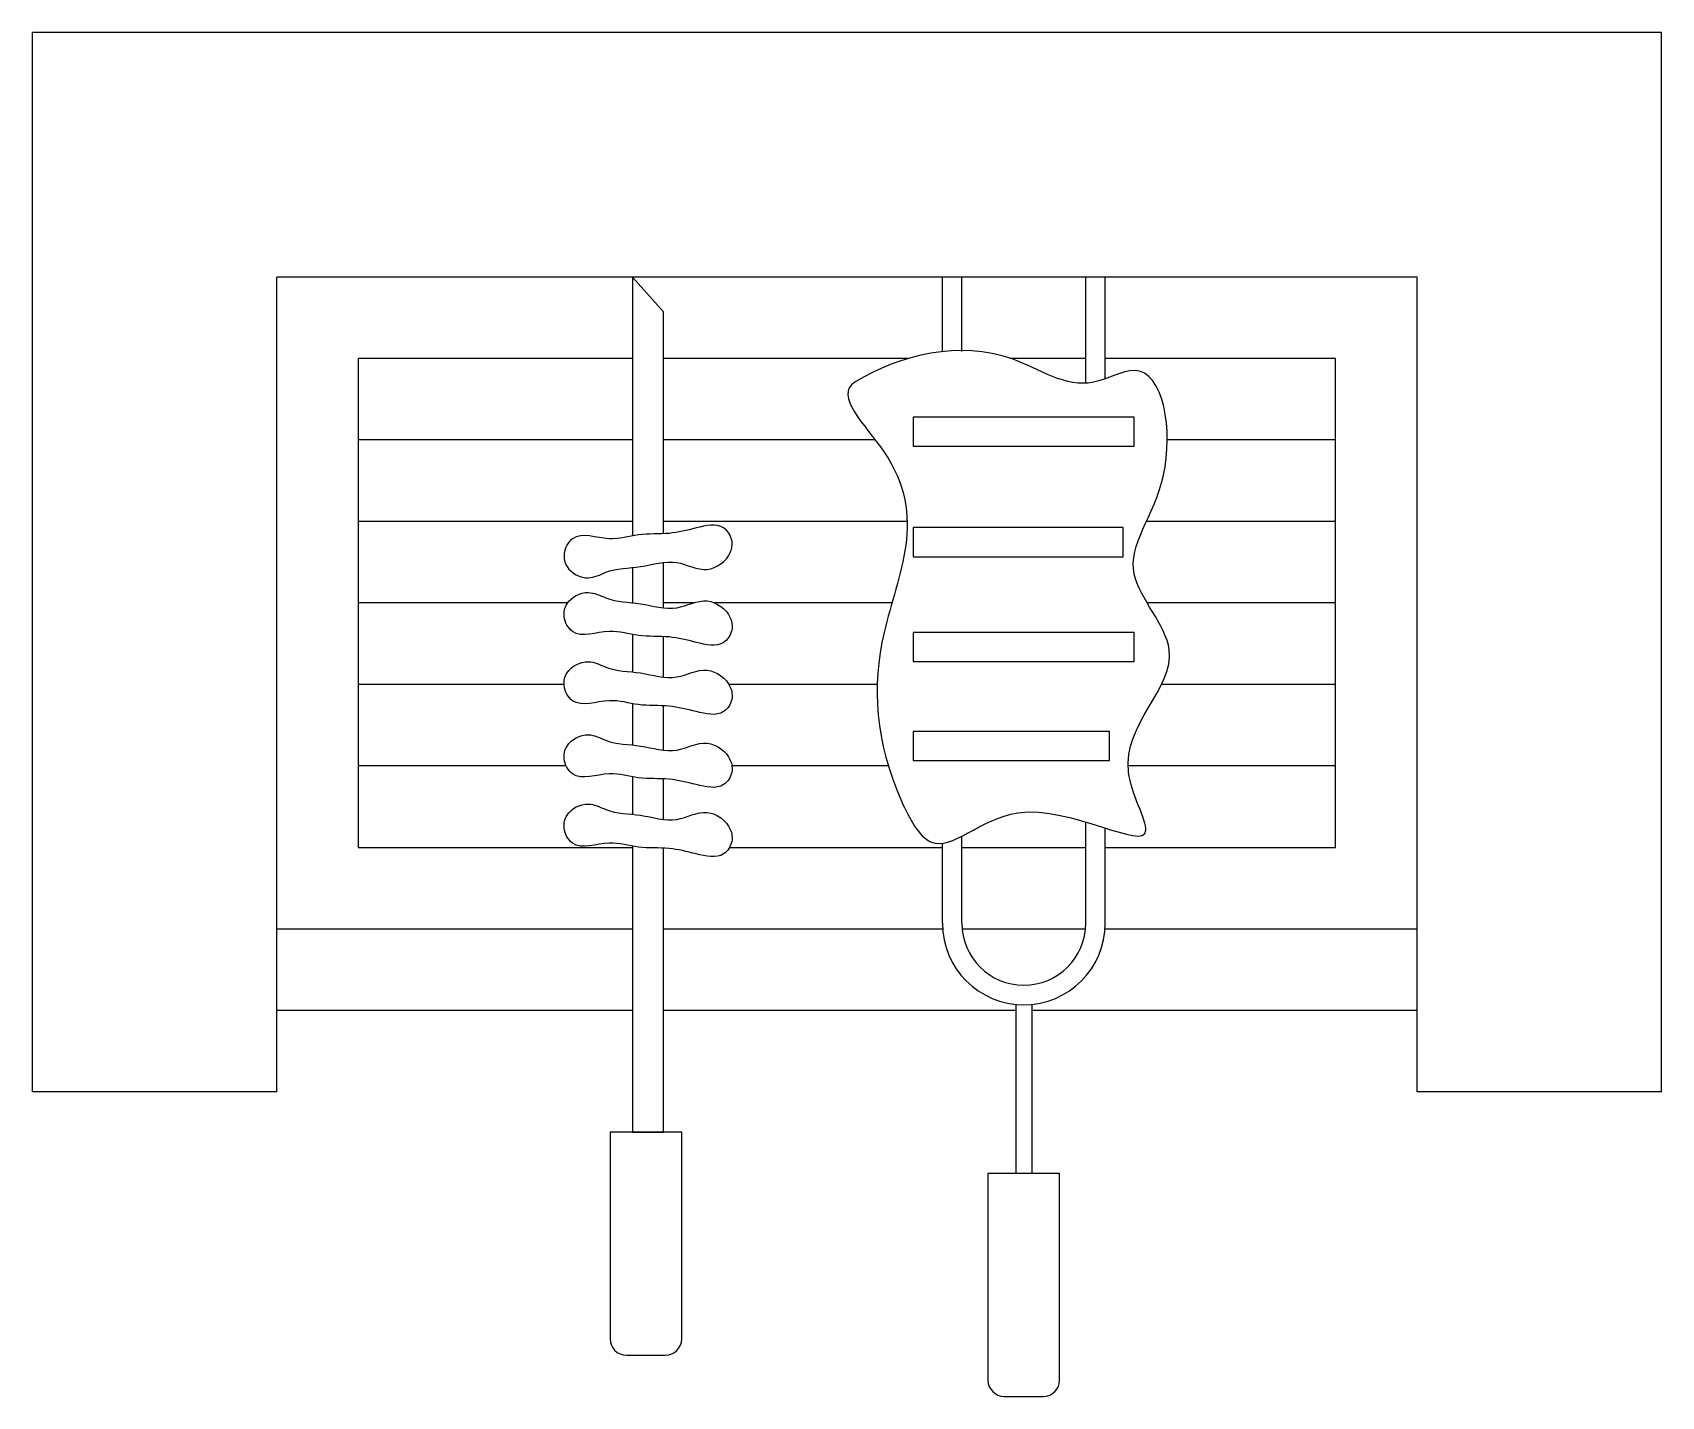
# Model space of a CAD drawing. Header units: millimetres. Extents: x 1510.6 to 1511.6, y 1318 to 1318.83.
import ezdxf

# ---------------------------------------------------------------- set-up
doc = ezdxf.new("R2010")
doc.units = ezdxf.units.MM
doc.header["$LTSCALE"] = 10
doc.layers.add('Varandas_e_Piscinas', color=2, linetype='Continuous')

msp = doc.modelspace()

# ---------------------------------------------------------------- linework, layer by layer
at = {"layer": 'Varandas_e_Piscinas'}
for p, q in [((1510.5971, 1318.1821), (1510.5971, 1318.8321)), ((1511.5971, 1318.8321), (1510.5971, 1318.8321)), ((1511.5971, 1318.1821), (1511.5971, 1318.8321)), ((1510.7471, 1318.1821), (1510.7471, 1318.6821)), ((1511.4471, 1318.6821), (1510.7471, 1318.6821)), ((1511.1557, 1318.6363), (1511.1557, 1318.6821)), ((1511.1677, 1318.6363), (1511.1677, 1318.6821)), ((1511.2437, 1318.6169), (1511.2437, 1318.6821)), ((1511.2557, 1318.6196), (1511.2557, 1318.6821)), ((1511.4471, 1318.1821), (1511.4471, 1318.6821)), ((1511.2437, 1318.2855), (1511.2437, 1318.3478)), ((1511.2557, 1318.2855), (1511.2557, 1318.344)), ((1511.1557, 1318.2855), (1511.1557, 1318.3346)), ((1511.1677, 1318.2855), (1511.1677, 1318.3389)), ((1511.2007, 1318.2358), (1511.2007, 1318.132)), ((1511.2107, 1318.2358), (1511.2107, 1318.132)), ((1510.7471, 1318.1821), (1510.5971, 1318.1821)), ((1511.5971, 1318.1821), (1511.4471, 1318.1821))]:
    msp.add_line(p, q, dxfattribs=at)
at = {"layer": 'Varandas_e_Piscinas', "color": 1}
for p, q in [((1510.7971, 1318.6321), (1510.7971, 1318.3321)), ((1510.9654, 1318.6321), (1510.7971, 1318.6321)), ((1511.1348, 1318.6321), (1510.9844, 1318.6321)), ((1511.2437, 1318.6321), (1511.1976, 1318.6321)), ((1511.3971, 1318.6321), (1511.2557, 1318.6321)), ((1511.3971, 1318.3321), (1511.3971, 1318.6321)), ((1510.9654, 1318.5821), (1510.7971, 1318.5821)), ((1511.1145, 1318.5821), (1510.9844, 1318.5821)), ((1511.3971, 1318.5821), (1511.2938, 1318.5821)), ((1510.9654, 1318.5321), (1510.7971, 1318.5321)), ((1511.134, 1318.5321), (1510.9844, 1318.5321)), ((1511.3971, 1318.5321), (1511.281, 1318.5321)), ((1510.9256, 1318.4821), (1510.7971, 1318.4821)), ((1511.0028, 1318.4821), (1510.9844, 1318.4821)), ((1511.1247, 1318.4821), (1511.0159, 1318.4821)), ((1511.3971, 1318.4821), (1511.2815, 1318.4821)), ((1510.9235, 1318.4321), (1510.7971, 1318.4321)), ((1511.1157, 1318.4321), (1511.0246, 1318.4321)), ((1511.3971, 1318.4321), (1511.2902, 1318.4321)), ((1510.9248, 1318.3821), (1510.7971, 1318.3821)), ((1511.1226, 1318.3821), (1511.0265, 1318.3821)), ((1511.3971, 1318.3821), (1511.2697, 1318.3821)), ((1510.7971, 1318.3321), (1510.9654, 1318.3321)), ((1511.0251, 1318.3321), (1511.1557, 1318.3321)), ((1511.1677, 1318.3321), (1511.2437, 1318.3321)), ((1511.2557, 1318.3321), (1511.3971, 1318.3321)), ((1510.7471, 1318.2821), (1510.9654, 1318.2821)), ((1510.9844, 1318.2821), (1511.1558, 1318.2821)), ((1511.1678, 1318.2821), (1511.2435, 1318.2821)), ((1511.2556, 1318.2821), (1511.4471, 1318.2821)), ((1510.7471, 1318.2321), (1510.9654, 1318.2321)), ((1510.9844, 1318.2321), (1511.2007, 1318.2321)), ((1511.2107, 1318.2321), (1511.4471, 1318.2321))]:
    msp.add_line(p, q, dxfattribs=at)
at = {"layer": 'Varandas_e_Piscinas'}
for points in [[(1510.9844, 1318.5246), (1510.9844, 1318.6607), (1510.9654, 1318.6821), (1510.9654, 1318.5233)], [(1510.9654, 1318.5038), (1510.9654, 1318.4822)], [(1510.9844, 1318.4791), (1510.9844, 1318.5069)], [(1510.9654, 1318.4627), (1510.9654, 1318.4397)], [(1510.9844, 1318.4366), (1510.9844, 1318.4614)], [(1510.9654, 1318.4203), (1510.9654, 1318.3949)], [(1510.9844, 1318.3918), (1510.9844, 1318.419)], [(1510.9654, 1318.3754), (1510.9654, 1318.3524)], [(1510.9844, 1318.3493), (1510.9844, 1318.3741)], [(1510.9654, 1318.3329), (1510.9654, 1318.1573), (1510.9844, 1318.1573), (1510.9844, 1318.3316)]]:
    msp.add_lwpolyline(points, dxfattribs=at)
for points in [[(1511.1377, 1318.5782), (1511.2735, 1318.5782), (1511.2735, 1318.5961), (1511.1377, 1318.5961)], [(1511.1377, 1318.5104), (1511.2667, 1318.5104), (1511.2667, 1318.5283), (1511.1377, 1318.5283)], [(1511.1377, 1318.4462), (1511.2735, 1318.4462), (1511.2735, 1318.464), (1511.1377, 1318.464)], [(1511.1377, 1318.3855), (1511.2584, 1318.3855), (1511.2584, 1318.4033), (1511.1377, 1318.4033)]]:
    msp.add_lwpolyline(points, close=True, dxfattribs=at)
for points in [[(1510.9617, 1318.0205), (1510.9857, 1318.0205, 0.41421), (1510.9957, 1318.0305), (1510.9957, 1318.1573), (1510.9517, 1318.1573), (1510.9517, 1318.0305, 0.41421)], [(1511.1937, 1317.9952), (1511.2177, 1317.9952, 0.41421), (1511.2277, 1318.0052), (1511.2277, 1318.132), (1511.1837, 1318.132), (1511.1837, 1318.0052, 0.41421)]]:
    msp.add_lwpolyline(points, format="xyb", close=True, dxfattribs=at)
for radius in [0.05, 0.038]:
    msp.add_arc((1511.2057, 1318.2855), radius, 180, 0, dxfattribs=at)
for points, start_tangent, end_tangent in [([(1511.102, 1318.6175), (1511.1985, 1318.6318), (1511.2485, 1318.6175), (1511.2735, 1318.6247), (1511.2914, 1318.5604), (1511.2735, 1318.4997), (1511.295, 1318.4533), (1511.27, 1318.3783), (1511.2807, 1318.3426), (1511.2021, 1318.3533), (1511.1485, 1318.3355), (1511.1306, 1318.3605), (1511.1199, 1318.464), (1511.1199, 1318.5747), (1511.102, 1318.6175)], (0.85118, 0.52487), (0.85118, 0.52487)), ([(1510.9491, 1318.5009), (1510.9382, 1318.4975), (1510.9253, 1318.5044), (1510.9235, 1318.5123), (1510.9286, 1318.5215), (1510.9511, 1318.5215), (1510.9691, 1318.5239), (1510.9879, 1318.5248), (1511.0046, 1318.5281), (1511.0214, 1318.5281), (1511.0264, 1318.5206), (1511.0255, 1318.5131), (1511.0113, 1318.5027), (1510.9927, 1318.5069), (1510.9704, 1318.5044), (1510.9491, 1318.5009)], (-0.92855, -0.37121), (-0.92855, -0.37121)), ([(1510.9491, 1318.4852), (1510.9382, 1318.4885), (1510.9253, 1318.4816), (1510.9235, 1318.4737), (1510.9286, 1318.4646), (1510.9511, 1318.4646), (1510.9691, 1318.4621), (1510.9879, 1318.4612), (1511.0046, 1318.4579), (1511.0214, 1318.4579), (1511.0264, 1318.4654), (1511.0255, 1318.4729), (1511.0113, 1318.4833), (1510.9927, 1318.4791), (1510.9704, 1318.4816), (1510.9491, 1318.4852)], (-0.92855, 0.37121), (-0.92855, 0.37121)), ([(1510.9491, 1318.4427), (1510.9382, 1318.446), (1510.9253, 1318.4392), (1510.9235, 1318.4313), (1510.9286, 1318.4221), (1510.9511, 1318.4221), (1510.9691, 1318.4197), (1510.9879, 1318.4187), (1511.0046, 1318.4154), (1511.0214, 1318.4154), (1511.0264, 1318.4229), (1511.0255, 1318.4304), (1511.0113, 1318.4408), (1510.9927, 1318.4367), (1510.9704, 1318.4391), (1510.9491, 1318.4427)], (-0.92855, 0.37121), (-0.92855, 0.37121)), ([(1510.9491, 1318.3978), (1510.9382, 1318.4012), (1510.9253, 1318.3943), (1510.9235, 1318.3864), (1510.9286, 1318.3772), (1510.9511, 1318.3772), (1510.9691, 1318.3748), (1510.9879, 1318.3739), (1511.0046, 1318.3706), (1511.0214, 1318.3706), (1511.0264, 1318.3781), (1511.0255, 1318.3856), (1511.0113, 1318.396), (1510.9927, 1318.3918), (1510.9704, 1318.3943), (1510.9491, 1318.3978)], (-0.92855, 0.37121), (-0.92855, 0.37121)), ([(1510.9491, 1318.3553), (1510.9382, 1318.3587), (1510.9253, 1318.3518), (1510.9235, 1318.3439), (1510.9286, 1318.3347), (1510.9511, 1318.3347), (1510.9691, 1318.3323), (1510.9879, 1318.3314), (1511.0046, 1318.3281), (1511.0214, 1318.3281), (1511.0264, 1318.3356), (1511.0255, 1318.3431), (1511.0113, 1318.3535), (1510.9927, 1318.3493), (1510.9704, 1318.3518), (1510.9491, 1318.3553)], (-0.92855, 0.37121), (-0.92855, 0.37121))]:
    msp.add_spline(points, degree=3, dxfattribs=dict(at, start_tangent=start_tangent, end_tangent=end_tangent))

doc.saveas('drawing.dxf')
